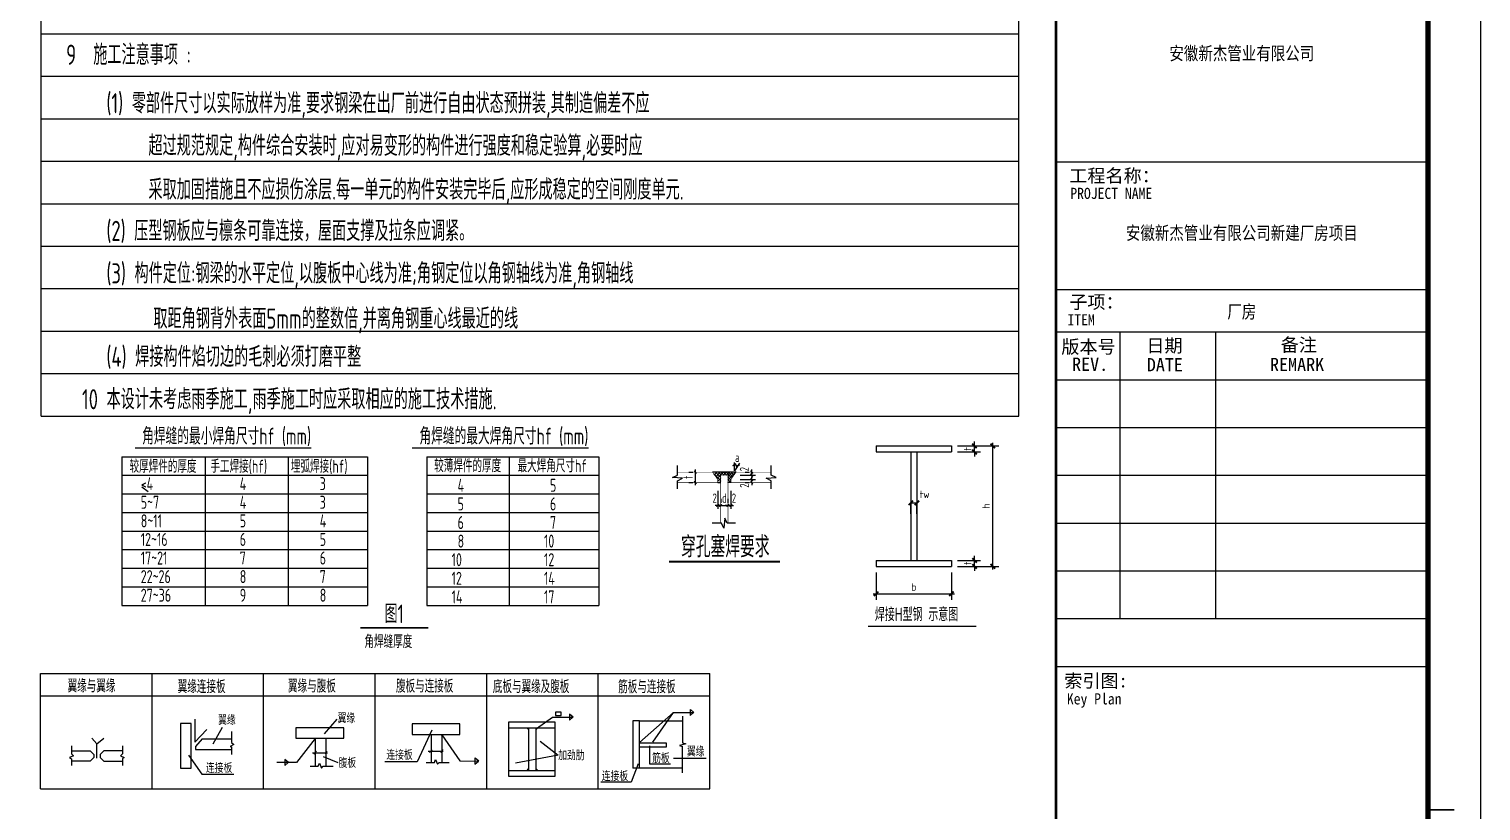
# Model space of a CAD drawing. Extents: x 753177 to 2169292, y -530934 to -273477.
# Drawn here: x 884289 to 911626, y -381598 to -366873 of the extents above; entities that cross this region are included whole.
import ezdxf
from ezdxf.enums import TextEntityAlignment as Align

# ---------------------------------------------------------------- set-up
doc = ezdxf.new("R2010")
doc.units = 0
doc.header["$LTSCALE"] = 1500
doc.header["$MEASUREMENT"] = 0
doc.layers.get('Defpoints').update_dxf_attribs({"color": 252})
for name, color, linetype in [('00-tk', 151, 'Continuous'), ('1', 2, 'Continuous'), ('301', 7, 'Continuous'), ('DIM', 3, 'Continuous'), ('JZSM', 7, 'Continuous'), ('S', 86, 'Continuous'), ('WELD_TEXT', 7, 'Continuous'), ('分格线', 40, 'Continuous'), ('说明', 7, 'Continuous')]:
    doc.layers.add(name, color=color, linetype=linetype)
doc.styles.add('DS6HT', font='simhei.ttf', dxfattribs={"width": 0.8})
doc.styles.add('TSSD_Dimension', font='Tssdeng.shx', dxfattribs={"width": 0.7, "bigfont": 'hztxt.shx'})
doc.styles.add('TSSD_Norm', font='Tssdeng.shx', dxfattribs={"bigfont": 'hztxt.shx'})
doc.dimstyles.new('TSSD_50_50', dxfattribs={"dimtxt": 175, "dimasz": 50, "dimexe": 50, "dimexo": 125, "dimgap": 50, "dimtad": 1, "dimdec": 0, "dimzin": 0, "dimdsep": 46, "dimtxsty": 'TSSD_Dimension', "dimblk": 'ARCHTICK', "dimblk1": 'ARCHTICK', "dimblk2": 'ARCHTICK', "dimcen": 0, "dimdle": 50, "dimclrt": 7, "dimadec": 0, "dimazin": 0, "dimtfac": 1, "dimtdec": 0, "dimtix": 1, "dimtmove": 2, "dimatfit": 3, "dimfxl": 0, "dimtolj": 1, "dimtzin": 0, "dimarcsym": 0})

# ---------------------------------------------------------------- blocks, each defined once
blk = doc.blocks.new('_ArchTick')
at = {"color": 0, "linetype": 'ByBlock', "const_width": 0.4}
blk.add_lwpolyline([(-0.5, -0.5), (0.5, 0.5)], dxfattribs=at)
blk = doc.blocks.new('*D6')
at = {"color": 0, "lineweight": -2, "transparency": 16777216}
for p, q in [((896709.7139435788, -375217.6964643386), (896784.7139435788, -375217.6964643386)), ((896834.7139435788, -375463.8060400023), (896834.7139435788, -375167.6964643386)), ((896709.7139435788, -375413.8060400023), (896784.7139435788, -375413.8060400023))]:
    blk.add_line(p, q, dxfattribs=at)
at = {"layer": 'Defpoints', "color": 0, "transparency": 16777216}
for p in [(896834.7139435788, -375217.6964643386), (896834.7139435788, -375217.6964643386), (896834.7139435788, -375413.8060400023)]:
    blk.add_point(p, dxfattribs=at)
at = {"color": 0, "lineweight": -2, "transparency": 16777216, "xscale": 50, "yscale": 50, "zscale": 50}
for p, rotation in [((896834.7139435788, -375217.6964643386), 90), ((896834.7139435788, -375413.8060400023), 270)]:
    blk.add_blockref('_ArchTick', p, dxfattribs=dict(at, rotation=rotation))
at = {"color": 7, "transparency": 16777216, "insert": (896697.2139435789, -375315.7512521703), "char_height": 175, "attachment_point": 5, "rotation": 90, "style": 'TSSD_Dimension'}
blk.add_mtext('\\A1;t', dxfattribs=at)
blk = doc.blocks.new('*D7')
at = {"color": 0, "lineweight": -2, "transparency": 16777216}
for p, q in [((897254.8604781409, -375844.2290283348), (897204.8604781409, -375844.2290283348)), ((897254.8604781409, -375719.2290283348), (897254.8604781409, -375794.2290283348)), ((897254.8604781409, -375844.2290283348), (897311.560478142, -375844.2290283348)), ((897311.560478142, -375719.2290283348), (897311.560478142, -375794.2290283348)), ((897311.560478142, -375844.2290283348), (897361.560478142, -375844.2290283348))]:
    blk.add_line(p, q, dxfattribs=at)
at = {"layer": 'Defpoints', "color": 0, "transparency": 16777216}
for p in [(897254.8604781409, -375844.2290283348), (897311.560478142, -375844.2290283348), (897311.560478142, -375844.2290283348)]:
    blk.add_point(p, dxfattribs=at)
at = {"color": 0, "lineweight": -2, "transparency": 16777216, "xscale": 50, "yscale": 50, "zscale": 50}
blk.add_blockref('_ArchTick', (897254.8604781409, -375844.2290283348), dxfattribs=at)
at = {"color": 0, "lineweight": -2, "transparency": 16777216, "xscale": 50, "yscale": 50, "zscale": 50, "rotation": 180}
blk.add_blockref('_ArchTick', (897311.560478142, -375844.2290283348), dxfattribs=at)
at = {"color": 7, "transparency": 16777216, "insert": (897198.5463755769, -375706.7290283348), "char_height": 175, "attachment_point": 5, "style": 'TSSD_Dimension'}
blk.add_mtext('\\A1;2', dxfattribs=at)
blk = doc.blocks.new('*D8')
at = {"color": 0, "lineweight": -2, "transparency": 16777216}
for p, q in [((897311.560478142, -375844.2290283348), (897261.560478142, -375844.2290283348)), ((897311.560478142, -375719.2290283348), (897311.560478142, -375794.2290283348)), ((897311.560478142, -375844.2290283348), (897447.6404780061, -375844.2290283348)), ((897447.6404780061, -375719.2290283348), (897447.6404780061, -375794.2290283348)), ((897447.6404780061, -375844.2290283348), (897497.6404780061, -375844.2290283348))]:
    blk.add_line(p, q, dxfattribs=at)
at = {"layer": 'Defpoints', "color": 0, "transparency": 16777216}
for p in [(897311.560478142, -375844.2290283348), (897447.6404780061, -375844.2290283348), (897447.6404780061, -375844.2290283348)]:
    blk.add_point(p, dxfattribs=at)
at = {"color": 0, "lineweight": -2, "transparency": 16777216, "xscale": 50, "yscale": 50, "zscale": 50}
blk.add_blockref('_ArchTick', (897311.560478142, -375844.2290283348), dxfattribs=at)
at = {"color": 0, "lineweight": -2, "transparency": 16777216, "xscale": 50, "yscale": 50, "zscale": 50, "rotation": 180}
blk.add_blockref('_ArchTick', (897447.6404780061, -375844.2290283348), dxfattribs=at)
at = {"color": 7, "transparency": 16777216, "insert": (897379.600478074, -375706.7290283348), "char_height": 175, "attachment_point": 5, "style": 'TSSD_Dimension'}
blk.add_mtext('\\A1;d', dxfattribs=at)
blk = doc.blocks.new('*D9')
at = {"color": 0, "lineweight": -2, "transparency": 16777216}
for p, q in [((897447.6404780061, -375844.2290283348), (897397.6404780061, -375844.2290283348)), ((897447.6404780061, -375719.2290283348), (897447.6404780061, -375794.2290283348)), ((897447.6404780061, -375844.2290283348), (897504.3404780072, -375844.2290283348)), ((897504.3404780072, -375719.2290283348), (897504.3404780072, -375794.2290283348)), ((897504.3404780072, -375844.2290283348), (897554.3404780072, -375844.2290283348))]:
    blk.add_line(p, q, dxfattribs=at)
at = {"layer": 'Defpoints', "color": 0, "transparency": 16777216}
for p in [(897447.6404780061, -375844.2290283348), (897504.3404780072, -375844.2290283348), (897504.3404780072, -375844.2290283348)]:
    blk.add_point(p, dxfattribs=at)
at = {"color": 0, "lineweight": -2, "transparency": 16777216, "xscale": 50, "yscale": 50, "zscale": 50}
blk.add_blockref('_ArchTick', (897447.6404780061, -375844.2290283348), dxfattribs=at)
at = {"color": 0, "lineweight": -2, "transparency": 16777216, "xscale": 50, "yscale": 50, "zscale": 50, "rotation": 180}
blk.add_blockref('_ArchTick', (897504.3404780072, -375844.2290283348), dxfattribs=at)
at = {"color": 7, "transparency": 16777216, "insert": (897560.6545805712, -375706.7290283348), "char_height": 175, "attachment_point": 5, "style": 'TSSD_Dimension'}
blk.add_mtext('\\A1;2', dxfattribs=at)
blk = doc.blocks.new('*D10')
at = {"color": 0, "lineweight": -2, "transparency": 16777216}
for p, q in [((897896.815567751, -375357.1060400025), (897896.815567751, -375307.1060400025)), ((897771.815567751, -375357.1060400025), (897846.815567751, -375357.1060400025)), ((897771.815567751, -375413.8060400023), (897846.815567751, -375413.8060400023)), ((897896.815567751, -375413.8060400023), (897896.815567751, -375357.1060400025)), ((897896.815567751, -375413.8060400023), (897896.815567751, -375463.8060400023))]:
    blk.add_line(p, q, dxfattribs=at)
at = {"layer": 'Defpoints', "color": 0, "transparency": 16777216}
for p in [(897896.815567751, -375357.1060400025), (897896.815567751, -375357.1060400025), (897896.815567751, -375413.8060400023)]:
    blk.add_point(p, dxfattribs=at)
at = {"color": 0, "lineweight": -2, "transparency": 16777216, "xscale": 50, "yscale": 50, "zscale": 50}
for p, rotation in [((897896.815567751, -375357.1060400025), 270), ((897896.815567751, -375413.8060400023), 90)]:
    blk.add_blockref('_ArchTick', p, dxfattribs=dict(at, rotation=rotation))
at = {"color": 7, "transparency": 16777216, "insert": (897759.31556775, -375470.1201425656), "char_height": 175, "attachment_point": 5, "rotation": 90, "style": 'TSSD_Dimension'}
blk.add_mtext('\\A1;2', dxfattribs=at)
blk = doc.blocks.new('*D11')
at = {"color": 0, "lineweight": -2, "transparency": 16777216}
for p, q in [((897771.815567751, -375217.6964643386), (897846.815567751, -375217.6964643386)), ((897771.815567751, -375274.3964643385), (897846.815567751, -375274.3964643385)), ((897896.815567751, -375217.6964643386), (897896.815567751, -375167.6964643386)), ((897896.815567751, -375274.3964643385), (897896.815567751, -375217.6964643386)), ((897896.815567751, -375274.3964643385), (897896.815567751, -375324.3964643385))]:
    blk.add_line(p, q, dxfattribs=at)
at = {"layer": 'Defpoints', "color": 0, "transparency": 16777216}
for p in [(897896.815567751, -375217.6964643386), (897896.815567751, -375217.6964643386), (897896.815567751, -375274.3964643385)]:
    blk.add_point(p, dxfattribs=at)
at = {"color": 0, "lineweight": -2, "transparency": 16777216, "xscale": 50, "yscale": 50, "zscale": 50}
for p, rotation in [((897896.815567751, -375217.6964643386), 270), ((897896.815567751, -375274.3964643385), 90)]:
    blk.add_blockref('_ArchTick', p, dxfattribs=dict(at, rotation=rotation))
at = {"color": 7, "transparency": 16777216, "insert": (897759.31556775, -375161.3823617739), "char_height": 175, "attachment_point": 5, "rotation": 90, "style": 'TSSD_Dimension'}
blk.add_mtext('\\A1;2', dxfattribs=at)
blk = doc.blocks.new('X1')
blk.add_line((0, 0), (-1, 0))
at = {"layer": '301', "const_width": 0.449999988079071}
blk.add_lwpolyline([(-0.5, -0.5), (0.5, 0.5)], dxfattribs=at)
blk = doc.blocks.new('A$C67844AE1')
at = {"layer": '00-tk'}
for p, q in [((126149.9999999999, 0), (126149.9999999999, 89099.99999999988)), ((114149.9999999999, 87599.99999999988), (114149.9999999999, 1500)), ((124649.9999999999, 1500), (124649.9999999999, 87599.99999999988)), ((114149.9999999999, 62850), (124649.9999999999, 62850)), ((114149.9999999999, 59250), (124649.9999999999, 59250)), ((114149.9999999999, 58050), (124649.9999999999, 58050)), ((114149.9999999999, 58050), (124649.9999999999, 58050)), ((114149.9999999999, 58050), (124649.9999999999, 58050)), ((114149.9999999999, 58050), (124649.9999999999, 58050)), ((114149.9999999999, 58050), (124649.9999999999, 58050)), ((115949.9999999999, 58050), (115949.9999999999, 49950)), ((118649.9999999999, 58050), (118649.9999999999, 49950)), ((114149.9999999999, 56700), (124649.9999999999, 56700)), ((114149.9999999999, 55350), (124649.9999999999, 55350)), ((114149.9999999999, 54000), (124649.9999999999, 54000)), ((114149.9999999999, 52650), (124649.9999999999, 52650)), ((114149.9999999999, 51300), (124649.9999999999, 51300)), ((114149.9999999999, 49950), (124649.9999999999, 49950)), ((114149.9999999999, 48600), (124649.9999999999, 48600))]:
    blk.add_line(p, q, dxfattribs=at)
at = {"layer": '00-tk', "const_width": 150}
blk.add_lwpolyline([(3750, 87599.99999999988), (124649.9999999999, 87599.99999999988), (124649.9999999999, 1500), (3750, 1500)], close=True, dxfattribs=at)
at = {"layer": '00-tk'}
for points, const_width in [([(114149.9999999999, 1500), (114149.9999999999, 87599.99999999988)], 75), ([(124649.9999999999, 44550), (125399.9999999999, 44550)], 52.5)]:
    blk.add_lwpolyline(points, dxfattribs=dict(at, const_width=const_width))
at = {"layer": '00-tk', "color": 0, "style": 'DS6HT', "width": 0.8}
for s, p in [('安徽新杰管业有限公司', (119395.3750982949, 65730.75006713124)), ('安徽新杰管业有限公司新建厂房项目', (119395.3750982949, 60657.59588219132)), ('厂房', (119395.3750982949, 58434.24587165273))]:
    blk.add_text(s, height=375, dxfattribs=at).set_placement(p, align=Align.CENTER)
at = {"layer": '00-tk', "style": 'DS6HT'}
for s, p in [('工程名称：', (114522.0485533475, 62274.09092794347)), ('子项：', (114524.0803183782, 58707.323229086)), ('版本号', (114299.2919918149, 57443.11904129677)), ('日期', (116699.3498214314, 57476.94950819656)), ('备注', (120494.7992731387, 57496.93219525495)), ('REV.', (114601.100333358, 56949.58586416778)), ('DATE', (116713.3709684795, 56935.63717643602)), ('REMARK', (120191.9678665855, 56941.15786171483)), ('索引图:', (114381.284670188, 48008.08245956793))]:
    blk.add_text(s, height=375, dxfattribs=at).set_placement(p)
at = {"layer": '00-tk', "style": 'DS6HT', "width": 0.9}
for s, p in [('PROJECT NAME', (114551.7836204626, 61805.98946392501)), ('ITEM', (114471.540930516, 58235.16790027509)), ('Key Plan', (114455.355518463, 47527.22126599832))]:
    blk.add_text(s, height=315, dxfattribs=at).set_placement(p)

msp = doc.modelspace()

# ---------------------------------------------------------------- linework, layer by layer
for p, q in [((886038.3379007266, -374926.4287928785), (886038.3379007266, -377726.4287928786)), ((886038.3379007266, -374926.4287928785), (890664.3584764362, -374926.4287928785)), ((887604.0343964254, -374926.4287928785), (887604.0343964254, -377726.4287928786)), ((889169.7228133627, -374926.4287928785), (889169.7228133627, -377726.4287928786)), ((890664.3584764362, -374926.4287928785), (890664.3584764362, -377726.4287928786)), ((891776.0239821584, -374926.4287928785), (891776.0239821584, -377726.4287928786)), ((891776.0239821584, -374926.4287928785), (895014.5273250123, -374926.4287928785)), ((893326.2971230955, -374926.4287928785), (893326.2971230955, -377726.4287928786)), ((895014.5273250123, -374926.4287928785), (895014.5273250104, -377726.4287928786)), ((897568.730675411, -375190.3332470492), (897568.730675411, -375033.8265960401)), ((886038.3379007266, -375276.4287928785), (890664.3584764362, -375276.4287928785)), ((891776.0239821584, -375276.4287928785), (895014.5273250123, -375276.4287928785)), ((897680.0785223744, -375274.3964643131), (897968.0508058262, -375274.3964643131)), ((886413.1926008831, -375496.9747285405), (886532.0642305841, -375581.7270547966)), ((897254.8604780245, -375571.4689469642), (897254.8604780245, -375911.4309613511)), ((897504.3404779402, -375571.4689469642), (897504.3404779402, -375911.4309613511)), ((897680.0785223744, -375357.1060399981), (897968.0508058262, -375357.1060399981)), ((886038.3379007266, -375626.4287928785), (890664.3584764362, -375626.4287928785)), ((891776.0239821584, -375626.4287928785), (895014.5273250104, -375626.4287928785)), ((886038.3379007266, -375976.4287928786), (890664.3584764362, -375976.4287928786)), ((891776.0239821584, -375976.4287928786), (895014.5273250104, -375976.4287928786)), ((886038.3379007266, -376326.4287928786), (890664.3584764362, -376326.4287928786)), ((891776.0239821584, -376326.4287928786), (895014.5273250104, -376326.4287928786)), ((886038.3379007266, -376676.4287928785), (890664.3584764362, -376676.4287928785)), ((891776.0239821584, -376676.4287928785), (895014.5273250104, -376676.4287928785)), ((886038.3379007266, -377026.4287928786), (890664.3584764362, -377026.4287928786)), ((891776.0239821584, -377026.4287928786), (895014.5273250104, -377026.4287928786)), ((886038.3379007266, -377376.4287928786), (890664.3584764362, -377376.4287928786)), ((891776.0239821584, -377376.4287928786), (895014.5273250104, -377376.4287928786)), ((886038.3379007266, -377726.4287928786), (890664.3584764362, -377726.4287928786)), ((891776.0239821584, -377726.4287928786), (895014.5273250104, -377726.4287928786)), ((884506.5880492874, -381179.2562115676), (884506.5880492874, -379009.2562115675)), ((884506.5880492874, -379009.2562115675), (897106.5880492874, -379009.2562115675)), ((886606.5880492874, -381179.2562115676), (886606.5880492874, -379009.2562115675)), ((888706.5880492874, -381179.2562115676), (888706.5880492874, -379009.2562115675)), ((890806.5880492874, -381179.2562115676), (890806.5880492874, -379009.2562115675)), ((892906.5880492874, -381179.2562115676), (892906.5880492874, -379009.2562115675)), ((895006.5880492874, -381179.2562115676), (895006.5880492874, -379009.2562115675)), ((897106.5880492874, -381179.2562115676), (897106.5880492874, -379009.2562115675)), ((884506.5880492874, -379429.2562115674), (897106.5880492874, -379429.2562115674)), ((896735.3870555558, -379684.8115365922), (896735.3870555558, -379801.827782911)), ((896805.6442191624, -379745.6599769293), (896740.0709142699, -379689.4921709474)), ((887340.0029364214, -379948.766591532), (887141.2871914529, -379948.766591532)), ((887141.2871914529, -379948.766591532), (887141.2871914529, -380789.8185965064)), ((887340.0029364214, -380789.8185965064), (887340.0029364214, -379948.766591532)), ((887410.7100919434, -379870.1570103846), (887410.7100919434, -380302.1147895202)), ((889849.8171506808, -380146.7240011849), (890088.0905798622, -379871.0145769565)), ((891499.6103393077, -379960.3683106013), (891499.6103393077, -380158.9500295341)), ((892399.6758408458, -379960.3683106013), (891499.6103393077, -379960.3683106013)), ((892399.6758408458, -380158.9500295341), (892399.6758408458, -379960.3683106013)), ((894194.5205350951, -379924.7010594903), (893317.8333618105, -379924.7010594903)), ((893317.8333618105, -379924.7010594903), (893317.8333618105, -380940.9722510137)), ((893843.7030846789, -380044.0575906512), (894143.4669950777, -379833.4282697893)), ((894143.4669950777, -379833.4282697893), (894532.2232349575, -379833.4282697893)), ((894194.5205350951, -380940.9722510137), (894194.5205350951, -379924.7010594903)), ((894304.9028964513, -379736.0666966595), (894201.8590803989, -379736.0473653318)), ((894201.8590803989, -379736.0473653318), (894201.8590803989, -379801.5958359249)), ((894201.8590803989, -379801.5958359249), (894304.9028964513, -379801.5958359249)), ((894304.9028964513, -379801.5958359249), (894304.9028964513, -379736.0666966595)), ((894461.9660712206, -379772.5798294524), (894461.9660712206, -379889.5960757712)), ((894461.9660712206, -379889.5960757712), (894527.5394658162, -379833.4282697893)), ((894532.2232349575, -379833.4282697893), (894466.6499299356, -379777.2604638076)), ((895780.6553173601, -379902.2498569235), (895656.8274660208, -379902.2498569235)), ((895656.8274660208, -379902.2498569235), (895656.8274660208, -380790.9589366445)), ((895780.6553173601, -380790.9589366445), (895780.6553173601, -379902.2498569235)), ((895780.6553173601, -379902.2498569235), (896591.1647196277, -379902.2498569235)), ((896421.8802815662, -379745.6599769293), (895782.5619333028, -380310.7160687183)), ((896033.5102081099, -380305.0165355828), (896421.8802815662, -379745.6599769293)), ((896421.8802815662, -379745.6599769293), (896805.6442191624, -379745.6599769293)), ((896591.1647196277, -379812.2539929876), (896591.1647196277, -380312.9841430968)), ((896735.3870555558, -379801.827782911), (896800.9604501524, -379745.6599769293)), ((885567.246640435, -380335.0681539967), (885473.73341726, -380229.9366291723)), ((885567.246640435, -380335.0681539967), (885695.8274904802, -380229.9366291723)), ((887410.7100919434, -380302.1147895202), (887634.2873451286, -380063.7932606663)), ((887550.4078903035, -380240.7985044753), (887421.8270403878, -380380.9738924977)), ((887550.4078903035, -380240.7985044753), (888099.7984687029, -380240.7985044753)), ((887754.340850783, -380334.7071028518), (887929.9107035608, -380021.4009007782)), ((888099.7984687029, -380100.6231810914), (888099.7984687029, -380310.8861661999)), ((889314.0950279296, -380031.3871492742), (889314.0950279296, -380229.968868207)), ((890214.1605294659, -380031.3871492742), (889314.0950279296, -380031.3871492742)), ((889314.0950279296, -380229.968868207), (890214.1605294659, -380229.968868207)), ((889676.6438179635, -380230.2903003868), (889326.8408210748, -380684.5547636336)), ((889676.4590702751, -380229.968868207), (889676.4590702751, -380755.6263632158)), ((889875.1748152436, -380229.968868207), (889875.1748152436, -380743.9450970402)), ((890214.1605294659, -380229.968868207), (890214.1605294659, -380031.3871492742)), ((891499.6103393077, -380158.9500295341), (892399.6758408458, -380158.9500295341)), ((891874.7771627628, -380079.1113746928), (891598.8816414564, -380670.3352500981)), ((891861.9743817844, -380158.9500295341), (891861.9743817844, -380684.6075245429)), ((892059.3535076627, -380178.8484595733), (892059.3535076627, -380163.9533236453)), ((892059.3535076627, -380163.9533236453), (892402.1718610818, -380655.4915173136)), ((892060.6901266226, -380158.9500295341), (892060.6901266226, -380672.9262583673)), ((894194.5205350951, -380041.5138505229), (893317.8333618105, -380041.5138505229)), ((893665.7182461754, -380039.3769563286), (893693.8211296112, -380062.7801926451)), ((893691.886523494, -380041.5138505229), (893691.886523494, -380835.8407907624)), ((893832.1564927497, -380041.5138505229), (893832.1564927497, -380835.8407907624)), ((893834.3354569548, -380062.7801926451), (893862.4383403906, -380039.3769563286)), ((885087.991046662, -380370.1119525561), (885087.991046662, -380521.9686067541)), ((885087.991046662, -380521.9686067541), (885123.0584941222, -380557.0124052808)), ((885099.6801658706, -380463.5622112377), (885438.8008647203, -380463.5622112377)), ((885438.8008647203, -380463.5622112377), (885508.8008647212, -380533.5622112377)), ((885567.246640435, -380603.7375346216), (885567.246640435, -380335.0681539967)), ((885695.6924161478, -380463.5622112377), (885625.6924161487, -380533.5622112377)), ((886034.8131149993, -380463.5622112377), (885695.6924161478, -380463.5622112377)), ((886046.5022343383, -380521.9686067541), (886011.4347867458, -380557.0124052808)), ((886046.5022343383, -380370.1119525561), (886046.5022343383, -380521.9686067541)), ((887421.8270403878, -380380.9738924977), (887421.8270403878, -380439.380288014)), ((887421.8270403878, -380439.380288014), (888088.1093494943, -380439.380288014)), ((888146.555125209, -380345.9300293325), (888076.4201405807, -380380.9738924977)), ((888076.4201405807, -380380.9738924977), (888099.7984687029, -380392.6551586732)), ((888099.7984687029, -380310.8861661999), (888146.555125209, -380345.9300293325)), ((888099.7984687029, -380392.6551586732), (888099.7984687029, -380532.8304820571)), ((889624.7998340777, -380500.8485393755), (889907.0615738244, -380500.8485393755)), ((889699.6856382848, -380474.9440759251), (889650.7218708093, -380526.7530674318)), ((889898.4209247292, -380469.1874998034), (889858.0978062176, -380523.8747793547)), ((891805.8219506578, -380471.7852930555), (892088.0836904026, -380471.7852930555)), ((891880.707754863, -380445.8808296051), (891831.7439873875, -380497.6898210791)), ((892079.4430413083, -380440.1242534507), (892039.1199227967, -380494.811533002)), ((893912.6179820844, -380286.4303928398), (894251.216990219, -380549.6075793326)), ((895780.6553173601, -380313.3704000402), (896287.223686704, -380313.3704000402)), ((896284.2548817941, -380396.6464653954), (895780.7018039734, -380396.6464653954)), ((895969.6986681581, -380371.8734591378), (895969.6986681581, -380709.9458776944)), ((896284.2548817941, -380314.8231300822), (896284.2548817941, -380396.6464653954)), ((896652.3238283941, -380331.0585063201), (896537.49307962, -380367.4591565848)), ((896537.49307962, -380367.4591565848), (896591.1647196277, -380385.4296777415)), ((896591.1647196277, -380312.9841430968), (896652.3238283941, -380331.0585063201)), ((896591.1647196277, -380880.9548005805), (896591.1647196277, -380385.4296777415)), ((885123.0584941222, -380557.0124052808), (885052.9235094958, -380592.056268446)), ((885052.9235094958, -380592.056268446), (885087.991046662, -380615.4188007971)), ((885087.991046662, -380615.4188007971), (885087.991046662, -380743.9128580054)), ((885438.8008647203, -380662.1439301379), (885099.6801658706, -380662.1439301379)), ((885438.8008647203, -380662.1439301379), (885508.8008647212, -380592.1439301379)), ((885508.8008647212, -380533.5622112377), (885508.8008647212, -380592.1439301379)), ((885625.6924161487, -380533.5622112377), (885625.6924161487, -380592.1439301379)), ((885625.6924161487, -380592.1439301379), (885695.6924161478, -380662.1439301379)), ((885695.6924161478, -380662.1439301379), (886034.8131149993, -380662.1439301379)), ((886011.4347867458, -380557.0124052808), (886081.5697713741, -380592.056268446)), ((886081.5697713741, -380592.056268446), (886046.5022343383, -380615.4188007971)), ((886046.5022343383, -380615.4188007971), (886046.5022343383, -380743.9128580054)), ((887141.2871914529, -380789.8185965064), (887340.0029364214, -380789.8185965064)), ((887290.3347794139, -380547.7552737638), (887541.9481258453, -380901.9488936958)), ((889326.8408210748, -380684.5547636336), (888954.2121254825, -380684.5547636336)), ((889102.6520451889, -380625.88456758), (889102.6520451889, -380742.9008138988)), ((889102.6520451889, -380742.9008138988), (889168.2254397855, -380686.7330079171)), ((889172.9092087955, -380686.7330079171), (889107.3359039039, -380630.5652019352)), ((889582.9457573951, -380755.6263632158), (889734.9049356938, -380755.6263632158)), ((889734.9049356938, -380755.6263632158), (889758.2832638151, -380697.219967732)), ((889758.2832638151, -380697.219967732), (889793.3507114067, -380790.670226381)), ((889793.3507114067, -380790.670226381), (889828.4181588688, -380755.6263632158)), ((889824.7357559749, -380572.8204721881), (890100.6312772804, -380685.610676512)), ((889828.4181588688, -380755.6263632158), (890015.4447844992, -380755.6263632158)), ((891598.8816414564, -380670.3352500981), (890987.0155764543, -380670.3352500981)), ((891768.4610689045, -380684.6075245429), (891920.4202470719, -380684.6075245429)), ((891920.4202470719, -380684.6075245429), (891943.7985753254, -380626.2011290265)), ((891943.7985753254, -380626.2011290265), (891978.8660227866, -380719.6513877081)), ((891978.8660227866, -380719.6513877081), (892013.9334702468, -380684.6075245429)), ((892013.9334702468, -380684.6075245429), (892200.9600958773, -380684.6075245429)), ((892402.1718610818, -380655.4915173136), (892748.5546514192, -380657.9740722494)), ((892684.7581864693, -380596.82132126), (892684.7581864693, -380713.8375675463)), ((892684.7581864693, -380713.8375675463), (892750.331581065, -380657.6697615644)), ((892755.0153502063, -380657.6697615644), (892689.4420451843, -380601.5019555826)), ((894251.216990219, -380549.6075793326), (893448.6118210084, -380699.9945615016)), ((895757.8483585254, -380710.615244272), (895625.4698432782, -381055.4550376831)), ((896591.1647196277, -380790.9589366445), (895656.8274660208, -380790.9589366445)), ((895969.6986681581, -380709.9458776944), (896366.83414962, -380709.9458776944)), ((896421.8802815662, -380602.1546408458), (897035.9025560864, -380602.1546408458)), ((887541.9481258453, -380901.9488936958), (888143.9020474427, -380901.9488936958)), ((893317.8333618105, -380835.8407907624), (894194.5205350951, -380835.8407907624)), ((893317.8333618105, -380940.9722510137), (894194.5205350951, -380940.9722510137)), ((893665.7182461754, -380835.0877672078), (893693.8211296112, -380807.0038318976)), ((893834.3354569548, -380807.0038318976), (893867.1221093996, -380835.0877672078)), ((895625.4698432782, -381055.4550376831), (895053.995143509, -381055.4550376831)), ((884506.5880492874, -381179.2562115676), (897106.5880492874, -381179.2562115676))]:
    msp.add_line(p, q)
at = {"const_width": 31.50000000000014}
msp.add_lwpolyline([(890523.9511760385, -378152.2212558794), (891803.9124388951, -378152.2212558794)], dxfattribs=at)
at = {"layer": '1', "const_width": 25.51500000000011}
msp.add_lwpolyline([(900084.0876154904, -378121.3902164518), (902122.286207669, -378121.3902164518)], dxfattribs=at)
at = {"layer": 'DIM'}
for p, q in [((901769.5775264376, -374723.9262164517), (902548.4260750809, -374723.9262164517)), ((901769.5775264376, -374723.9262164517), (902204.3741811137, -374723.9262164517)), ((902090.9741811124, -374723.9262164517), (902090.9741811124, -374638.8762164516)), ((902090.9741811124, -374837.3262164516), (902090.9741811124, -374723.9262164517)), ((902435.0260750796, -377048.6262164516), (902435.0260750796, -374667.2262164517)), ((901769.5775264376, -374837.3262164516), (902204.3741811137, -374837.3262164516)), ((902090.9741811124, -374837.3262164516), (902090.9741811124, -374922.3762164516)), ((901769.5775264376, -376878.5262164518), (902204.3741811137, -376878.5262164518)), ((902090.9741811124, -376878.5262164518), (902090.9741811124, -376793.4762164518)), ((902090.9741811124, -376991.9262164517), (902090.9741811124, -376878.5262164518)), ((900238.6775264372, -377105.3262164516), (900238.6775264372, -377621.7291172434)), ((901656.1775264372, -377105.3262164516), (901656.1775264372, -377621.7291172434)), ((901769.5775264376, -376991.9262164517), (902548.4260750809, -376991.9262164517)), ((901769.5775264376, -376991.9262164517), (902204.3741811137, -376991.9262164517)), ((902090.9741811124, -376991.9262164517), (902090.9741811124, -377076.9762164518)), ((900181.9775264361, -377508.3291172435), (901712.8775264365, -377508.3291172435))]:
    msp.add_line(p, q, dxfattribs=at)
at = {"layer": 'DIM', "color": 3, "lineweight": 25}
for p, q in [((900890.7275264361, -376001.7782139332), (900890.7275264361, -375796.443771526)), ((901004.1275264365, -376001.7782139332), (901004.1275264365, -375796.443771526))]:
    msp.add_line(p, q, dxfattribs=at)
at = {"layer": 'DIM', "color": 3}
msp.add_line((900890.7275264361, -375797.2942715334), (901004.1275264365, -375797.2942715334), dxfattribs=at)
at = {"layer": 'S'}
for p, q in [((900238.6775264372, -374723.9262164517), (900238.6775264372, -374837.3262164516)), ((900238.6775264372, -374723.9262164517), (901656.1775264372, -374723.9262164517)), ((901656.1775264372, -374723.9262164517), (901656.1775264372, -374837.3262164516)), ((900238.6775264372, -374837.3262164516), (901656.1775264372, -374837.3262164516)), ((900890.7275264361, -374837.3262164516), (900890.7275264361, -376878.5262164518)), ((901004.1275264365, -374837.3262164516), (901004.1275264365, -376878.5262164518)), ((900238.6775264372, -376878.5262164518), (900238.6775264372, -376991.9262164517)), ((900238.6775264372, -376878.5262164518), (901656.1775264372, -376878.5262164518)), ((901656.1775264372, -376878.5262164518), (901656.1775264372, -376991.9262164517)), ((900238.6775264372, -376991.9262164517), (901656.1775264372, -376991.9262164517))]:
    msp.add_line(p, q, dxfattribs=at)
at = {"layer": '分格线', "linetype": 'Continuous'}
for p, q in [((884518.046927853, -373362.4016692077), (884518.0469278512, -355762.401669203)), ((884518.0469278549, -374162.4016692077), (884518.046927853, -355762.401669203)), ((902926.0469278521, -373362.4016692059), (902926.0469278521, -355762.4016692035)), ((902926.0469278521, -374162.4016692077), (902926.0469278521, -355762.4016692035)), ((884518.046927853, -366962.4016692077), (902926.0469278521, -366962.4016692077)), ((884518.046927853, -367762.4016692077), (902926.0469278521, -367762.4016692077)), ((884518.046927853, -368562.4016692077), (902926.0469278521, -368562.4016692077)), ((884518.046927853, -369362.4016692078), (902926.0469278521, -369362.4016692078)), ((884518.046927853, -370162.4016692077), (902926.0469278521, -370162.4016692077)), ((884518.046927853, -370962.4016692077), (902926.0469278521, -370962.4016692077)), ((884518.046927853, -371762.4016692077), (902926.0469278521, -371762.4016692077)), ((884518.046927853, -372562.4016692078), (902926.0469278521, -372562.4016692078)), ((884518.046927853, -373362.4016692077), (902926.0469278521, -373362.4016692077)), ((884518.046927853, -374162.4016692077), (902926.0469278521, -374162.4016692077))]:
    msp.add_line(p, q, dxfattribs=at)
at = {"layer": '说明', "linetype": 'Continuous', "lineweight": 25}
for p, q in [((897667.4992091325, -375049.2771624844), (897568.730675411, -375190.3332470492)), ((896405.865795569, -375315.6662426968), (896498.1203996106, -375273.1334528099)), ((896593.745033775, -375333.5857524106), (896405.865795569, -375315.6662426968)), ((896498.1203996106, -375273.1334528099), (896498.1203996106, -375094.8667228913)), ((896498.1203996106, -375380.6709217164), (896593.745033775, -375333.5857524106)), ((897601.9561137971, -375217.6964643132), (897157.2448421684, -375217.6964643132)), ((897311.5604780247, -375382.8801273708), (897183.3523069569, -375246.86498467)), ((897187.1649871976, -375274.5761027928), (897240.7798589091, -375217.6964643132)), ((897311.5604780247, -375320.8826176769), (897214.2969840881, -375217.6964643132)), ((897218.1096644322, -375303.7446231493), (897299.218847184, -375217.6964643132)), ((897242.665987697, -375339.6905029959), (897357.6578353536, -375217.6964643132)), ((897254.8604780245, -375388.7509641601), (897311.5604780247, -375328.5983348035)), ((897326.1815163861, -375274.3964643131), (897272.7359723621, -375217.6964643132)), ((897372.9327070289, -375274.3964643131), (897319.4871630012, -375217.6964643132)), ((897362.6512796017, -375274.3964643131), (897416.0968236276, -375217.6964643132)), ((897419.6838975628, -375274.3964643131), (897366.238353644, -375217.6964643132)), ((897521.4137268853, -375332.7229136236), (897412.9895441779, -375217.6964643132)), ((897421.0902678766, -375274.3964643131), (897474.5358119016, -375217.6964643132)), ((897447.6404779409, -375370.224553461), (897591.4137884513, -375217.6964643132)), ((897447.6404779409, -375308.227043767), (897532.9748001774, -375217.6964643132)), ((897501.4871732299, -375361.1809814516), (897447.6404779409, -375304.0554028759)), ((897541.3402805408, -375304.2648457952), (897459.7407348198, -375217.6964643132)), ((897561.26683409, -375275.8067779143), (897506.4919254598, -375217.6964643132)), ((897586.1750261602, -375240.2341931688), (897564.9309136285, -375217.6964643132)), ((898165.4559221906, -375333.5857524106), (898353.3351603965, -375315.6662426968)), ((898261.080556354, -375380.6709217164), (898165.4559221906, -375333.5857524106)), ((898261.080556354, -375273.1334528099), (898261.080556354, -375094.8667228913)), ((898353.3351603965, -375315.6662426968), (898261.080556354, -375273.1334528099)), ((896498.1203996106, -375533.8545309054), (896498.1203996106, -375380.6709217164)), ((897254.8604780245, -375413.8060399981), (897311.5604780247, -375413.8060399981)), ((897289.6824969635, -375413.8060399981), (897311.5604780247, -375390.5958444974)), ((897504.3404779402, -375413.8060399981), (897447.6404779409, -375353.6534106415)), ((897457.5892874063, -375413.8060399981), (897447.6404779409, -375403.2514184074)), ((897504.3404779402, -375413.8060399981), (897447.6404779409, -375413.8060399981)), ((897464.9994616802, -375413.8060399981), (897504.3404779402, -375372.0694338509)), ((898261.080556354, -375533.8545309054), (898261.080556354, -375380.6709217164)), ((897387.6616616114, -376084.0604527079), (897369.7421518979, -376271.9396908605)), ((897434.7468309184, -376179.6850868187), (897387.6616616114, -376084.0604527079)), ((897327.2093619597, -376179.6850868187), (897148.9426320405, -376179.6850868187)), ((897369.7421518979, -376271.9396908605), (897327.2093619597, -376179.6850868187)), ((897587.9304400538, -376179.6850868187), (897434.7468309184, -376179.6850868187))]:
    msp.add_line(p, q, dxfattribs=at)
at = {"layer": '说明', "linetype": 'Continuous', "lineweight": 25, "const_width": 11.34000000000005}
for points in [[(897157.2448422262, -375217.6964643386), (896498.1203997196, -375217.6964643386)], [(897157.2448422262, -375217.6964643386), (897256.0133759598, -375358.7525488847)], [(897311.560478142, -375274.3964643385), (897447.6404780061, -375274.3964643385)], [(897311.560478142, -375274.3964643385), (897311.560478142, -376176.6584494475)], [(897447.6404780061, -375274.3964643385), (897447.6404780061, -376179.6850868292)], [(897601.956113786, -375217.6964643386), (897503.1875801864, -375358.7525488847)], [(897601.956113786, -375217.6964643386), (898261.0805564285, -375217.6964643386)], [(896498.1203997196, -375413.8060400023), (897254.8604781409, -375413.8060400023)], [(897254.8604781409, -375357.1060400025), (897254.8604781409, -375413.8060400023)], [(897504.3404780072, -375357.1060400025), (897504.3404780072, -375413.8060400023)], [(897504.3404780072, -375413.8060400023), (898261.0805564285, -375413.8060400023)]]:
    msp.add_lwpolyline(points, dxfattribs=at)
at = {"layer": '说明', "color": 6, "linetype": 'Continuous', "lineweight": 25, "const_width": 34.02000000000015}
msp.add_lwpolyline([(898428.4511644882, -376903.629365047), (896336.7605232825, -376903.629365047)], dxfattribs=at)

# ---------------------------------------------------------------- block references
for p, xscale, yscale, zscale, rotation in [((897568.730675411, -375078.4519757307), 56.69999999899093, 56.69999999899093, 56.69999999899093, 165.3215797795351), ((897632.9031363581, -375098.6854749227), 56.70000000119102, 56.70000000119102, 56.70000000119102, 339.6784202709771)]:
    msp.add_blockref('X1', p, dxfattribs=dict(xscale=xscale, yscale=yscale, zscale=zscale, rotation=rotation))
at = {"layer": 'DIM'}
for p, xscale, yscale, zscale, rotation in [((902090.9741811124, -374723.9262164517), 85.05000000004657, 85.05000000004657, 85.05000000004657, 270), ((902090.9741811124, -374837.3262164516), 85.05000000004657, 85.05000000004657, 85.05000000004657, 90), ((902435.0260750796, -374723.9262164517), 85.05000000004657, 85.05000000004657, 85.05000000004657, 90), ((902090.9741811124, -376878.5262164518), 85.05000000004657, 85.05000000004657, 85.05000000004657, 270), ((902090.9741811124, -376991.9262164517), 85.05000000004657, 85.05000000004657, 85.05000000004657, 90), ((902435.0260750796, -376991.9262164517), 85.05000000004657, 85.05000000004657, 85.05000000004657, 270), ((900238.6775264372, -377508.3291172435), 85.05000000167638, 85.05000000167638, 85.05000000167638, 180)]:
    msp.add_blockref('_ArchTick', p, dxfattribs=dict(at, xscale=xscale, yscale=yscale, zscale=zscale, rotation=rotation))
at = {"layer": 'DIM', "color": 3, "xscale": 85.04999936558306, "yscale": 85.04999936558306, "zscale": 85.04999936558306, "rotation": 180}
msp.add_blockref('_ArchTick', (900890.7275264361, -375797.2942715334), dxfattribs=at)
at = {"layer": 'DIM', "color": 3, "xscale": 85.04999936558306, "yscale": 85.04999936558306, "zscale": 85.04999936558306}
msp.add_blockref('_ArchTick', (901004.1275264365, -375797.2942715334), dxfattribs=at)
at = {"layer": 'DIM', "xscale": 85.05000000167638, "yscale": 85.05000000167638, "zscale": 85.05000000167638}
msp.add_blockref('_ArchTick', (901656.1775264372, -377508.3291172435), dxfattribs=at)
at = {"layer": 'WELD_TEXT', "linetype": 'ByBlock', "xscale": 0.6666666666278616, "yscale": 0.6666666666278616, "zscale": 0.6666666666278616}
msp.add_blockref('A$C67844AE1', (827526.0469273862, -411276.6757905534), dxfattribs=at)

# ---------------------------------------------------------------- texts
at = {"style": 'TSSD_Norm', "width": 0.7}
for s, height, p in [('9  施工注意事项 :', 380.0000000000017, (884988.2928758101, -367547.1614780982)), ('(1) 零部件尺寸以实际放样为准,要求钢梁在出厂前进行自由状态预拼装,其制造偏差不应', 380.0000000000017, (885745.4043014995, -368459.9233790038)), ('超过规范规定,构件综合安装时,应对易变形的构件进行强度和稳定验算,必要时应', 380.0000000000017, (886537.5127723352, -369259.9266943818)), ('采取加固措施且不应损伤涂层.每一单元的构件安装完毕后,应形成稳定的空间刚度单元.', 380.0000000000017, (886537.5428048805, -370086.280635651)), ('(2) 压型钢板应与檩条可靠连接，屋面支撑及拉条应调紧。', 380.0000000000017, (885745.4043014995, -370863.8985174575)), ('(3) 构件定位:钢梁的水平定位,以腹板中心线为准;角钢定位以角钢轴线为准,角钢轴线', 380.0000000000017, (885745.4043014995, -371663.8985174576)), ('取距角钢背外表面5mm的整数倍,并离角钢重心线最近的线', 380.0000000000017, (886631.4245519773, -372515.9731627626)), ('(4) 焊接构件焰切边的毛刺必须打磨平整', 380.0000000000017, (885745.4043014995, -373235.1309886368)), ('10 本设计未考虑雨季施工,雨季施工时应采取相应的施工技术措施.', 380.0000000000017, (885286.2960250056, -374034.6834664138)), ('%%U 角焊缝的最小焊角尺寸hf (mm)', 315.0000000000013, (886285.0111489105, -374697.3202107332)), ('%%U 角焊缝的最大焊角尺寸hf (mm)', 315.0000000000013, (891505.5960187861, -374697.3202107332)), ('较厚焊件的厚度', 245.0000000000011, (886181.4770739335, -375230.7543997092)), ('手工焊接(hf)', 245.0000000000011, (887703.7768045594, -375230.7543997092)), ('埋弧焊接(hf)', 245.0000000000011, (889218.5075341989, -375230.7543997092)), ('较薄焊件的厚度', 245.0000000000011, (891917.2622269965, -375220.2247807696)), ('最大焊角尺寸hf', 245.0000000000011, (893487.1145910914, -375220.2247807696)), ('<4', 245.0000000000011, (886392.535328845, -375556.9858531605)), ('4', 245.0000000000011, (888256.0834707213, -375556.9858531605)), ('3', 245.0000000000011, (889762.088008164, -375556.9858531605)), ('4', 245.0000000000011, (892358.193004441, -375588.3433369974)), ('5', 245.0000000000011, (894097.6736221653, -375588.3433369974)), ('5~7', 245.0000000000011, (886392.535328845, -375907.6347756565)), ('4', 245.0000000000011, (888256.0834707213, -375907.6347756565)), ('3', 245.0000000000011, (889762.088008164, -375907.6347756565)), ('5', 245.0000000000011, (892358.193004441, -375938.9922594948)), ('6', 245.0000000000011, (894097.6736221653, -375938.9922594948)), ('8~11', 245.0000000000011, (886392.535328845, -376257.6347756579)), ('5', 245.0000000000011, (888256.0834707213, -376257.6347756579)), ('4', 245.0000000000011, (889762.088008164, -376257.6347756579)), ('6', 245.0000000000011, (892358.193004441, -376288.9922594948)), ('7', 245.0000000000011, (894097.6736221653, -376288.9922594948)), ('12~16', 245.0000000000011, (886392.535328845, -376607.634775658)), ('6', 245.0000000000011, (888256.0834707213, -376607.634775658)), ('5', 245.0000000000011, (889762.088008164, -376607.634775658)), ('8', 245.0000000000011, (892358.193004441, -376638.9922594947)), ('10', 245.0000000000011, (893984.5640005996, -376638.9922594947)), ('17~21', 245.0000000000011, (886392.535328845, -376957.634775658)), ('7', 245.0000000000011, (888256.0834707213, -376957.634775658)), ('6', 245.0000000000011, (889762.088008164, -376957.634775658)), ('10', 245.0000000000011, (892245.0833828743, -376988.9922594948)), ('12', 245.0000000000011, (893984.5640005996, -376988.9922594948)), ('22~26', 245.0000000000011, (886392.535328845, -377307.634775658)), ('8', 245.0000000000011, (888256.0834707213, -377307.634775658)), ('7', 245.0000000000011, (889762.088008164, -377307.634775658)), ('12', 245.0000000000011, (892245.0833828743, -377338.9922594948)), ('14', 245.0000000000011, (893984.5640005996, -377338.9922594948)), ('27~36', 245.0000000000011, (886392.535328845, -377657.634775658)), ('9', 245.0000000000011, (888256.0834707213, -377657.634775658)), ('8', 245.0000000000011, (889762.088008164, -377657.634775658)), ('14', 245.0000000000011, (892245.0833828743, -377688.9922594948)), ('17', 245.0000000000011, (893984.5640005996, -377688.9922594948)), ('焊接H型钢 示意图', 255.1500000000011, (900214.4950094395, -378023.9544292077)), ('翼缘', 175.0000000000008, (887849.2697069771, -379977.8276511625)), ('翼缘', 175.0000000000008, (890099.0215746858, -379943.9776422798)), ('连接板', 175.0000000000008, (891016.6786702336, -380634.3340565468)), ('加劲肋', 175.0000000000008, (894251.9145565652, -380641.7961770918)), ('筋板', 175.0000000000008, (896021.1266976953, -380695.374654035)), ('翼缘', 175.0000000000008, (896675.7634062492, -380571.8057863151)), ('连接板', 175.0000000000008, (887619.3109355667, -380881.3675410317)), ('腹板', 175.0000000000008, (890117.0939644971, -380784.8127018957)), ('连接板', 175.0000000000008, (895072.6365509802, -381034.1075021139))]:
    msp.add_text(s, height=height, dxfattribs=at).set_placement(p)
at = {"color": 241, "style": 'TSSD_Norm', "width": 0.7}
for s, height, p in [('图1', 350.0000000000015, (890982.9900003043, -378061.0367187069)), ('角焊缝厚度', 245.0000000000011, (890604.4053373155, -378529.8689777652))]:
    msp.add_text(s, height=height, dxfattribs=at).set_placement(p)
at = {"color": 7, "insert": (897622.6004780731, -374940.2290283348), "char_height": 175.0000000000007, "attachment_point": 5, "style": 'TSSD_Dimension'}
msp.add_mtext('\\A1;a', dxfattribs=at)
at = {"layer": 'DIM', "color": 3, "char_height": 141.7500000000006, "attachment_point": 5, "rotation": 90, "style": 'TSSD_Norm'}
for s, insert in [('\\A1;t', (901963.3991811029, -374780.6262164633)), ('\\A1;h', (902307.4510750235, -375857.9262164633)), ('\\A1;t', (901963.3991811029, -376935.2262164634))]:
    msp.add_mtext(s, dxfattribs=dict(at, insert=insert))
at = {"layer": 'DIM', "color": 3, "char_height": 141.7500000000006, "attachment_point": 5, "style": 'TSSD_Norm'}
for s, insert in [('\\A1;tw', (901150.5647828239, -375636.9261526903)), ('\\A1;b', (900947.4275264596, -377380.7541172657))]:
    msp.add_mtext(s, dxfattribs=dict(at, insert=insert))
at = {"layer": 'JZSM', "style": 'TSSD_Norm', "width": 0.7}
for s, p in [('翼缘与翼缘', (885015.3014813908, -379365.6194728397)), ('翼缘连接板', (887088.1007362702, -379379.6369458659)), ('翼缘与腹板', (889164.8219915093, -379368.0875476234)), ('腹板与连接板', (891197.9439114952, -379368.779048614)), ('底板与翼缘及腹板', (893021.6451659971, -379379.4226389814)), ('筋板与连接板', (895381.7925072447, -379381.8222864595))]:
    msp.add_text(s, height=245.0000000000011, dxfattribs=at).set_placement(p)
at = {"layer": '说明', "linetype": 'Continuous', "lineweight": 25, "style": 'TSSD_Norm', "width": 0.7}
msp.add_text('穿孔塞焊要求', height=396.9000000000017, dxfattribs=at).set_placement((896563.8900739378, -376822.2402571031))

# ---------------------------------------------------------------- dimensions: what is measured, and where the dimension line sits
dim = msp.add_linear_dim(base=(896834.7139435788, -375217.6964643386), p1=(896834.7139435788, -375413.8060400023), p2=(896834.7139435788, -375217.6964643386), angle=90, text='t', dimstyle='TSSD_50_50')
dim.commit()
dim.dimension.update_dxf_attribs({"geometry": '*D6', "text_midpoint": (896697.2139435789, -375315.7512521703)})
for base, p1, p2, picture, middle in [((897896.815567751, -375217.6964643386), (897896.815567751, -375274.3964643385), (897896.815567751, -375217.6964643386), '*D11', (897759.31556775, -375161.3823617739)), ((897896.815567751, -375357.1060400025), (897896.815567751, -375413.8060400023), (897896.815567751, -375357.1060400025), '*D10', (897759.31556775, -375470.1201425656))]:
    dim = msp.add_linear_dim(base=base, p1=p1, p2=p2, angle=90, text='2', dimstyle='TSSD_50_50')
    dim.commit()
    dim.dimension.update_dxf_attribs({"geometry": picture, "text_midpoint": middle, "dimtype": 160})
for base, p1, p2, picture, middle in [((897311.560478142, -375844.2290283348), (897254.8604781409, -375844.2290283348), (897311.560478142, -375844.2290283348), '*D7', (897198.5463755769, -375706.7290283348)), ((897504.3404780072, -375844.2290283348), (897447.6404780061, -375844.2290283348), (897504.3404780072, -375844.2290283348), '*D9', (897560.6545805712, -375706.7290283348))]:
    dim = msp.add_linear_dim(base=base, p1=p1, p2=p2, text='2', dimstyle='TSSD_50_50')
    dim.commit()
    dim.dimension.update_dxf_attribs({"geometry": picture, "text_midpoint": middle, "dimtype": 160})
dim = msp.add_linear_dim(base=(897447.6404780061, -375844.2290283348), p1=(897311.560478142, -375844.2290283348), p2=(897447.6404780061, -375844.2290283348), text='d', dimstyle='TSSD_50_50')
dim.commit()
dim.dimension.update_dxf_attribs({"geometry": '*D8', "text_midpoint": (897379.600478074, -375706.7290283348)})

doc.saveas('drawing.dxf')
